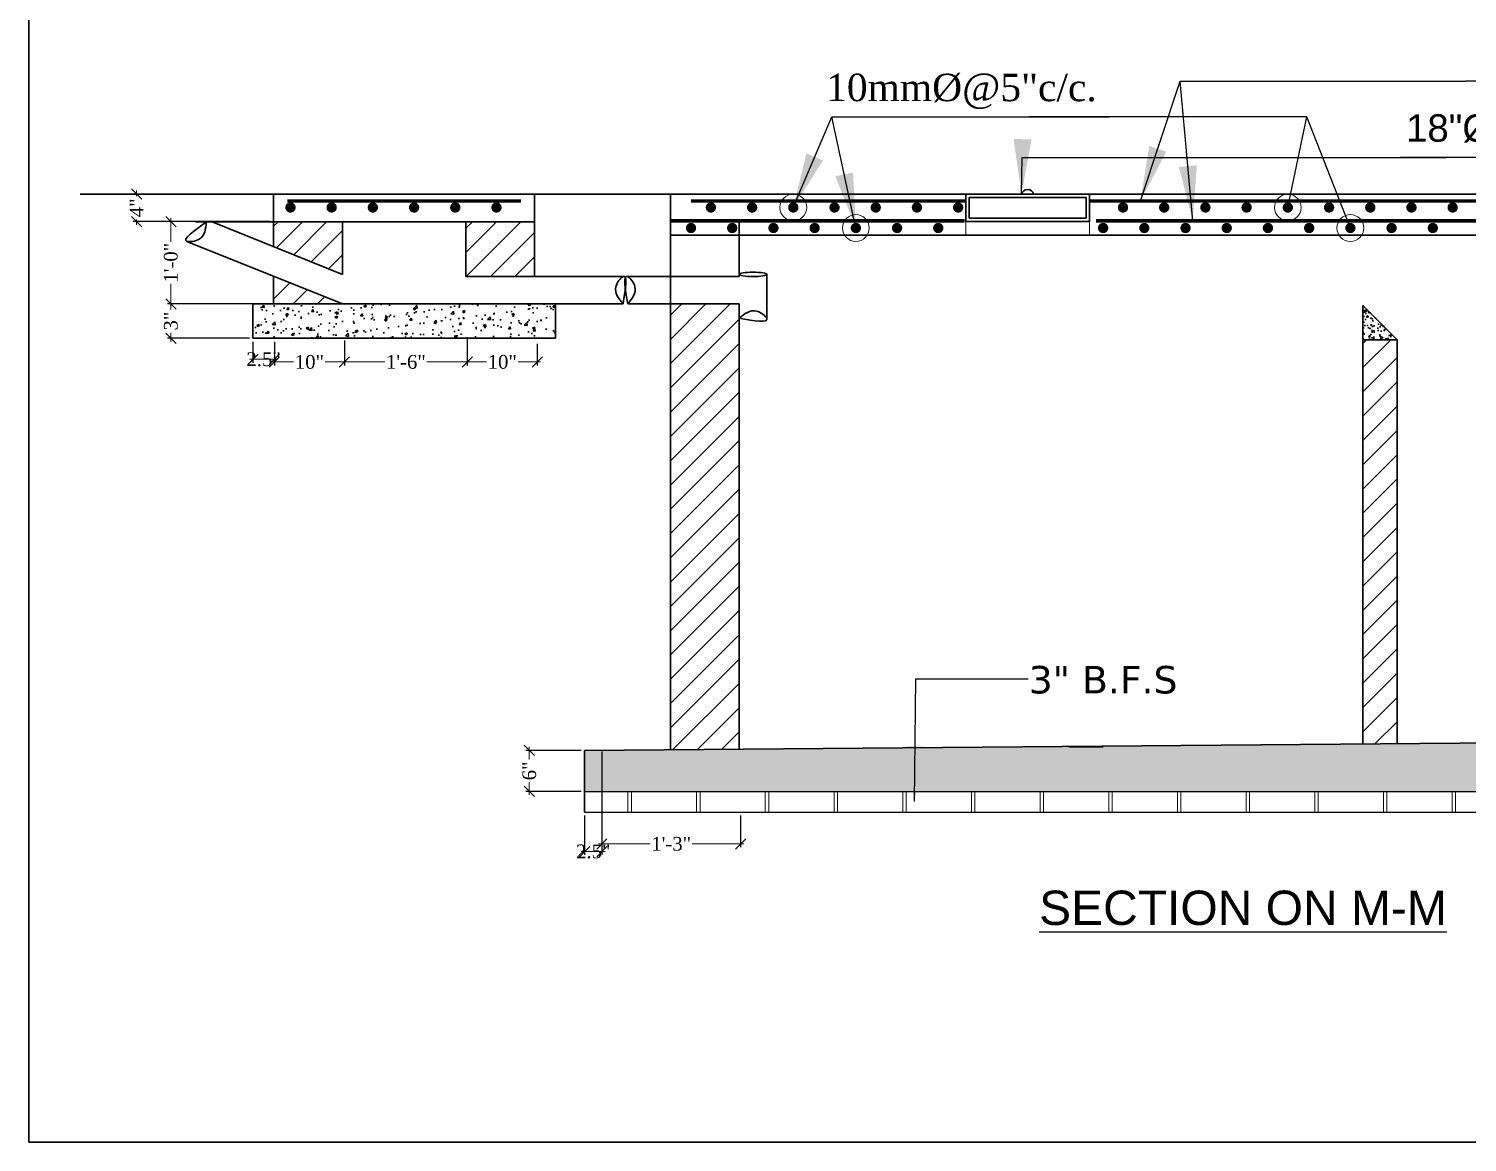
# Model space of a CAD drawing. Header units: inches. Extents: x -163735 to 106394, y -4543 to 35159.
# Drawn here: x -37507 to -37088.1, y 14769 to 15093.4 of the extents above; entities that cross this region are included whole.
import ezdxf

# ---------------------------------------------------------------- set-up
doc = ezdxf.new("R2010")
doc.units = ezdxf.units.IN
doc.header["$MEASUREMENT"] = 0
for name, color, linetype, lineweight in [('Arrosize', 4, 'Continuous', 0), ('brick', 133, 'Continuous', 9), ('COLORCOLUMN', 7, 'Continuous', 9), ('column', 50, 'Continuous', 30), ('DIMENSION', 7, 'Continuous', 0), ('Dimenson', 16, 'Continuous', 9), ('Reinforcement', 240, 'Continuous', 9), ('Text', 34, 'Continuous', 25), ('wall', 7, 'Continuous', 15)]:
    doc.layers.add(name, color=color, linetype=linetype, lineweight=lineweight)
doc.layers.add('LINE', color=130, linetype='Continuous')
doc.styles.get("Standard").update_dxf_attribs({"font": 'times.ttf'})
doc.dimstyles.new('column', dxfattribs={"dimtxt": 2, "dimasz": 3, "dimexe": 1, "dimexo": 1, "dimgap": 1, "dimtad": 0, "dimdec": 1, "dimzin": 0, "dimdsep": 46, "dimlunit": 4, "dimtxsty": 'Standard', "dimblk": 'OBLIQUE', "dimcen": 3, "dimdle": 1, "dimclrd": 155, "dimclre": 155, "dimclrt": 155, "dimadec": 0, "dimazin": 0, "dimtfac": 1, "dimtdec": 1, "dimtofl": 0, "dimtmove": 0, "dimatfit": 3, "dimldrblk": 'CLOSEDBLANK', "dimfxl": 1, "dimtolj": 1, "dimtzin": 0, "dimlwd": 5, "dimarcsym": 0})
doc.dimstyles.get("Standard").update_dxf_attribs({"dimscale": 4, "dimtxt": 0.4925, "dimasz": 0.18, "dimexe": 0.18, "dimexo": 0.0625, "dimgap": 0.09, "dimtad": 0, "dimdec": 4, "dimzin": 0, "dimdsep": 46, "dimlunit": 4, "dimtxsty": 'Standard', "dimcen": 0.09, "dimclrt": 1, "dimadec": 0, "dimazin": 0, "dimtfac": 1, "dimtdec": 4, "dimtofl": 0, "dimtmove": 0, "dimatfit": 3, "dimfxl": 1, "dimtolj": 1, "dimtzin": 0, "dimarcsym": 0})

# ---------------------------------------------------------------- blocks, each defined once
blk = doc.blocks.new('_Oblique')
at = {"color": 0, "linetype": 'ByBlock', "lineweight": -2}
blk.add_line((-0.5, -0.5), (0.5, 0.5), dxfattribs=at)
blk = doc.blocks.new('*D332')
at = {"layer": 'Defpoints', "color": 0, "lineweight": 30}
for p in [(-37435.69, 15013.21), (-37465.62, 15003.21), (-37441.75, 15003.21)]:
    blk.add_point(p, dxfattribs=at)
at = {"layer": 'Reinforcement', "color": 155, "lineweight": -2}
for p, q in [((-37436.69, 15013.21), (-37466.62, 15013.21)), ((-37442.75, 15003.21), (-37466.62, 15003.21))]:
    blk.add_line(p, q, dxfattribs=at)
at = {"layer": 'Reinforcement', "color": 155, "lineweight": 5}
for p, q in [((-37465.62, 15014.21), (-37465.62, 15011.57)), ((-37465.62, 15002.21), (-37465.62, 15004.84))]:
    blk.add_line(p, q, dxfattribs=at)
at = {"layer": 'Reinforcement', "color": 155, "lineweight": 5, "xscale": 3, "yscale": 3, "zscale": 3}
for p, rotation in [((-37465.62, 15013.21), 90), ((-37465.62, 15003.21), 270)]:
    blk.add_blockref('_Oblique', p, dxfattribs=dict(at, rotation=rotation))
at = {"layer": 'Reinforcement', "color": 155, "insert": (-37465.62, 15008.21), "char_height": 4, "attachment_point": 5, "rotation": 90}
blk.add_mtext('\\A1;3"', dxfattribs=at)
blk = doc.blocks.new('_ClosedBlank')
at = {"color": 0, "linetype": 'ByBlock', "lineweight": -2}
for p, q in [((-1, 0.17), (0, 0)), ((-1, 0.17), (-1, -0.17)), ((0, 0), (-1, -0.17))]:
    blk.add_line(p, q, dxfattribs=at)
blk = doc.blocks.new('*D333')
at = {"layer": 'Defpoints', "color": 0, "lineweight": 30}
for p in [(-37441.75, 15003.21), (-37435.48, 15003.21), (-37435.48, 14997.08)]:
    blk.add_point(p, dxfattribs=at)
at = {"layer": 'Reinforcement', "color": 155, "lineweight": -2}
for p, q in [((-37441.75, 15002.21), (-37441.75, 14996.08)), ((-37435.48, 15002.21), (-37435.48, 14996.08))]:
    blk.add_line(p, q, dxfattribs=at)
at = {"layer": 'Reinforcement', "color": 155, "lineweight": 5}
blk.add_line((-37442.75, 14997.08), (-37434.48, 14997.08), dxfattribs=at)
at = {"layer": 'Reinforcement', "color": 155, "lineweight": 5, "xscale": 3, "yscale": 3, "zscale": 3, "rotation": 180}
blk.add_blockref('_Oblique', (-37441.75, 14997.08), dxfattribs=at)
at = {"layer": 'Reinforcement', "color": 155, "lineweight": 5, "xscale": 3, "yscale": 3, "zscale": 3}
blk.add_blockref('_Oblique', (-37435.48, 14997.08), dxfattribs=at)
at = {"layer": 'Reinforcement', "color": 155, "insert": (-37438.62, 14997.08), "char_height": 4, "attachment_point": 5}
blk.add_mtext('\\A1;2.5"', dxfattribs=at)
blk = doc.blocks.new('*D334')
at = {"layer": 'Defpoints', "color": 0, "lineweight": 30}
for p in [(-37435.69, 15037.21), (-37465.62, 15013.21), (-37435.69, 15013.21)]:
    blk.add_point(p, dxfattribs=at)
at = {"layer": 'Reinforcement', "color": 155, "lineweight": 5}
for p, q in [((-37465.62, 15038.21), (-37465.62, 15031.34)), ((-37465.62, 15012.21), (-37465.62, 15019.07))]:
    blk.add_line(p, q, dxfattribs=at)
at = {"layer": 'Reinforcement', "color": 155, "lineweight": -2}
for p, q in [((-37436.69, 15037.21), (-37466.62, 15037.21)), ((-37436.69, 15013.21), (-37466.62, 15013.21))]:
    blk.add_line(p, q, dxfattribs=at)
at = {"layer": 'Reinforcement', "color": 155, "lineweight": 5, "xscale": 3, "yscale": 3, "zscale": 3}
for p, rotation in [((-37465.62, 15037.21), 90), ((-37465.62, 15013.21), 270)]:
    blk.add_blockref('_Oblique', p, dxfattribs=dict(at, rotation=rotation))
at = {"layer": 'Reinforcement', "color": 155, "insert": (-37465.62, 15025.21), "char_height": 4, "attachment_point": 5, "rotation": 90}
blk.add_mtext('\\A1;1\'-0"', dxfattribs=at)
blk = doc.blocks.new('*D339')
at = {"layer": 'Defpoints', "color": 0, "lineweight": 30}
for p in [(-37435.69, 15045.21), (-37475.62, 15037.21), (-37435.69, 15037.21)]:
    blk.add_point(p, dxfattribs=at)
at = {"layer": 'Reinforcement', "color": 155, "lineweight": 5}
for p, q in [((-37475.62, 15046.21), (-37475.62, 15044.65)), ((-37475.62, 15036.21), (-37475.62, 15037.77))]:
    blk.add_line(p, q, dxfattribs=at)
at = {"layer": 'Reinforcement', "color": 155, "lineweight": -2}
for p, q in [((-37436.69, 15045.21), (-37476.62, 15045.21)), ((-37436.69, 15037.21), (-37476.62, 15037.21))]:
    blk.add_line(p, q, dxfattribs=at)
at = {"layer": 'Reinforcement', "color": 155, "lineweight": 5, "xscale": 3, "yscale": 3, "zscale": 3}
for p, rotation in [((-37475.62, 15045.21), 90), ((-37475.62, 15037.21), 270)]:
    blk.add_blockref('_Oblique', p, dxfattribs=dict(at, rotation=rotation))
at = {"layer": 'Reinforcement', "color": 155, "insert": (-37475.62, 15041.21), "char_height": 4, "attachment_point": 5, "rotation": 90}
blk.add_mtext('\\A1;4"', dxfattribs=at)
blk = doc.blocks.new('*D343')
at = {"layer": 'Defpoints', "color": 0, "lineweight": 30}
for p in [(-37340.13, 14883.89), (-37299.74, 14865.21), (-37299.74, 14855.94)]:
    blk.add_point(p, dxfattribs=at)
at = {"layer": 'DIMENSION', "color": 155, "lineweight": -2}
for p, q in [((-37340.13, 14882.89), (-37340.13, 14854.94)), ((-37299.74, 14864.21), (-37299.74, 14854.94))]:
    blk.add_line(p, q, dxfattribs=at)
at = {"layer": 'DIMENSION', "color": 155, "lineweight": 5}
for p, q in [((-37341.13, 14855.94), (-37326.06, 14855.94)), ((-37298.74, 14855.94), (-37313.8, 14855.94))]:
    blk.add_line(p, q, dxfattribs=at)
at = {"layer": 'DIMENSION', "color": 155, "lineweight": 5, "xscale": 3, "yscale": 3, "zscale": 3, "rotation": 180}
blk.add_blockref('_Oblique', (-37340.13, 14855.94), dxfattribs=at)
at = {"layer": 'DIMENSION', "color": 155, "lineweight": 5, "xscale": 3, "yscale": 3, "zscale": 3}
blk.add_blockref('_Oblique', (-37299.74, 14855.94), dxfattribs=at)
at = {"layer": 'DIMENSION', "color": 155, "insert": (-37319.93, 14855.94), "char_height": 4, "attachment_point": 5}
blk.add_mtext('\\A1;1\'-3"', dxfattribs=at)
blk = doc.blocks.new('*D344')
at = {"layer": 'Defpoints', "color": 0, "lineweight": 30}
for p in [(-37340.13, 14883.89), (-37345.13, 14865.21), (-37340.13, 14853.71)]:
    blk.add_point(p, dxfattribs=at)
at = {"layer": 'Reinforcement', "color": 155, "lineweight": -2}
for p, q in [((-37340.13, 14882.89), (-37340.13, 14852.71)), ((-37345.13, 14864.21), (-37345.13, 14852.71))]:
    blk.add_line(p, q, dxfattribs=at)
at = {"layer": 'Reinforcement', "color": 155, "lineweight": 5}
blk.add_line((-37346.13, 14853.71), (-37339.13, 14853.71), dxfattribs=at)
at = {"layer": 'Reinforcement', "color": 155, "lineweight": 5, "xscale": 3, "yscale": 3, "zscale": 3, "rotation": 180}
blk.add_blockref('_Oblique', (-37345.13, 14853.71), dxfattribs=at)
at = {"layer": 'Reinforcement', "color": 155, "lineweight": 5, "xscale": 3, "yscale": 3, "zscale": 3}
blk.add_blockref('_Oblique', (-37340.13, 14853.71), dxfattribs=at)
at = {"layer": 'Reinforcement', "color": 155, "insert": (-37342.63, 14853.71), "char_height": 4, "attachment_point": 5}
blk.add_mtext('\\A1;2.5"', dxfattribs=at)
blk = doc.blocks.new('*D349')
at = {"layer": 'Defpoints', "color": 0, "lineweight": 30}
for p in [(-37345.13, 14883.16), (-37361.25, 14871.21), (-37345.13, 14871.21)]:
    blk.add_point(p, dxfattribs=at)
at = {"layer": 'Reinforcement', "color": 155, "lineweight": -2}
for p, q in [((-37346.13, 14883.16), (-37362.25, 14883.16)), ((-37346.13, 14871.21), (-37362.25, 14871.21))]:
    blk.add_line(p, q, dxfattribs=at)
at = {"layer": 'Reinforcement', "color": 155, "lineweight": 5}
for p, q in [((-37361.25, 14884.16), (-37361.25, 14880.54)), ((-37361.25, 14870.21), (-37361.25, 14873.83))]:
    blk.add_line(p, q, dxfattribs=at)
at = {"layer": 'Reinforcement', "color": 155, "lineweight": 5, "xscale": 3, "yscale": 3, "zscale": 3}
for p, rotation in [((-37361.25, 14883.16), 90), ((-37361.25, 14871.21), 270)]:
    blk.add_blockref('_Oblique', p, dxfattribs=dict(at, rotation=rotation))
at = {"layer": 'Reinforcement', "color": 155, "insert": (-37361.25, 14877.19), "char_height": 4, "attachment_point": 5, "rotation": 90}
blk.add_mtext('\\A1;6"', dxfattribs=at)
blk = doc.blocks.new('*D350')
at = {"layer": 'Defpoints', "color": 0, "lineweight": 30}
for p in [(-37379.3, 15004.52), (-37358.95, 15002.57), (-37358.95, 14996.31)]:
    blk.add_point(p, dxfattribs=at)
at = {"layer": 'Reinforcement', "color": 155, "lineweight": -2}
for p, q in [((-37379.3, 15003.52), (-37379.3, 14995.31)), ((-37358.95, 15001.57), (-37358.95, 14995.31))]:
    blk.add_line(p, q, dxfattribs=at)
at = {"layer": 'Reinforcement', "color": 155, "lineweight": 5}
for p, q in [((-37380.3, 14996.31), (-37373.74, 14996.31)), ((-37357.95, 14996.31), (-37364.51, 14996.31))]:
    blk.add_line(p, q, dxfattribs=at)
at = {"layer": 'Reinforcement', "color": 155, "lineweight": 5, "xscale": 3, "yscale": 3, "zscale": 3, "rotation": 180}
blk.add_blockref('_Oblique', (-37379.3, 14996.31), dxfattribs=at)
at = {"layer": 'Reinforcement', "color": 155, "lineweight": 5, "xscale": 3, "yscale": 3, "zscale": 3}
blk.add_blockref('_Oblique', (-37358.95, 14996.31), dxfattribs=at)
at = {"layer": 'Reinforcement', "color": 155, "insert": (-37369.12, 14996.31), "char_height": 4, "attachment_point": 5}
blk.add_mtext('\\A1;10"', dxfattribs=at)
blk = doc.blocks.new('*D351')
at = {"layer": 'Defpoints', "color": 0, "lineweight": 30}
for p in [(-37435.48, 15003.21), (-37415.07, 15003.6), (-37415.07, 14996.31)]:
    blk.add_point(p, dxfattribs=at)
at = {"layer": 'Reinforcement', "color": 155, "lineweight": -2}
for p, q in [((-37435.48, 15002.21), (-37435.48, 14995.31)), ((-37415.07, 15002.6), (-37415.07, 14995.31))]:
    blk.add_line(p, q, dxfattribs=at)
at = {"layer": 'Reinforcement', "color": 155, "lineweight": 5}
for p, q in [((-37436.48, 14996.31), (-37429.89, 14996.31)), ((-37414.07, 14996.31), (-37420.66, 14996.31))]:
    blk.add_line(p, q, dxfattribs=at)
at = {"layer": 'Reinforcement', "color": 155, "lineweight": 5, "xscale": 3, "yscale": 3, "zscale": 3, "rotation": 180}
blk.add_blockref('_Oblique', (-37435.48, 14996.31), dxfattribs=at)
at = {"layer": 'Reinforcement', "color": 155, "lineweight": 5, "xscale": 3, "yscale": 3, "zscale": 3}
blk.add_blockref('_Oblique', (-37415.07, 14996.31), dxfattribs=at)
at = {"layer": 'Reinforcement', "color": 155, "insert": (-37425.28, 14996.31), "char_height": 4, "attachment_point": 5}
blk.add_mtext('\\A1;10"', dxfattribs=at)
blk = doc.blocks.new('*D352')
at = {"layer": 'Defpoints', "color": 0, "lineweight": 30}
for p in [(-37379.3, 15004.52), (-37415.07, 15003.6), (-37379.3, 14996.31)]:
    blk.add_point(p, dxfattribs=at)
at = {"layer": 'wall', "color": 155, "lineweight": -2}
for p, q in [((-37415.07, 15002.6), (-37415.07, 14995.31)), ((-37379.3, 15003.52), (-37379.3, 14995.31))]:
    blk.add_line(p, q, dxfattribs=at)
at = {"layer": 'wall', "color": 155, "lineweight": 5}
for p, q in [((-37416.07, 14996.31), (-37403.32, 14996.31)), ((-37378.3, 14996.31), (-37391.05, 14996.31))]:
    blk.add_line(p, q, dxfattribs=at)
at = {"layer": 'wall', "color": 155, "lineweight": 5, "xscale": 3, "yscale": 3, "zscale": 3, "rotation": 180}
blk.add_blockref('_Oblique', (-37415.07, 14996.31), dxfattribs=at)
at = {"layer": 'wall', "color": 155, "lineweight": 5, "xscale": 3, "yscale": 3, "zscale": 3}
blk.add_blockref('_Oblique', (-37379.3, 14996.31), dxfattribs=at)
at = {"layer": 'wall', "color": 155, "insert": (-37397.19, 14996.31), "char_height": 4, "attachment_point": 5}
blk.add_mtext('\\A1;1\'-6"', dxfattribs=at)

msp = doc.modelspace()

# ---------------------------------------------------------------- hatches: boundary and pattern name
at = {"layer": 'column'}
h = msp.add_hatch(dxfattribs=at)
h.set_pattern_fill('AR-CONC', style=0)
h.set_pattern_definition([(50, (-52421.871, 16892.9235), (7.1726018, -0.6275213), [0.75, -8.25]), (355, (-52421.871, 16892.9235), (-1.3875133, 7.5219213), [0.6, -6.6]), (100.4514, (-52421.273, 16892.871), (5.7850938, 6.8943954), [0.637402, -7.011421]), (46.1842, (-52421.871, 16894.9235), (10.6724105, -1.65519), [1.125, -12.375]), (96.6356, (-52420.982, 16894.786), (9.346627, 9.741179), [0.956103, -10.51713]), (351.1842, (-52421.871, 16894.924), (9.3466195, 9.741186), [0.9, -9.9]), (21, (-52420.871, 16894.4235), (5.9690705, -4.026189), [0.75, -8.25]), (326, (-52420.871, 16894.4235), (2.4331533, 7.2515005), [0.6, -6.6]), (71.4514, (-52420.3735, 16894.088), (8.4022263, 3.225305), [0.637402, -7.011421]), (37.5, (-52421.871, 16892.9235), (0.12159855, 3.32893854), [0, -6.52, 0, -6.7, 0, -6.625]), (7.5, (-52421.871, 16892.9235), (2.6306954, 3.9441171), [0, -3.82, 0, -6.37, 0, -2.525]), (327.5, (-52424.101, 16892.9235), (5.33822436, -0.2255487), [0, -2.5, 0, -7.8, 0, -10.35]), (317.5, (-52425.101, 16892.9235), (5.8318617, 1.0010498), [0, -3.25, 0, -5.18, 0, -7.35])])
h.paths.add_polyline_path([(-37353.62, 15003.21), (-37353.62, 15013.21), (-37441.75, 15013.21), (-37441.75, 15003.21)])
h = msp.add_hatch(dxfattribs=at)
h.set_pattern_fill('AR-CONC', scale=0.5, style=0)
h.set_pattern_definition([(50, (-52538.2342, 16896.4666), (3.5863009, -0.3137607), [0.375, -4.125]), (355, (-52538.234, 16896.4666), (-0.6937567, 3.7609607), [0.3, -3.3]), (100.4514, (-52537.9353, 16896.4405), (2.8925469, 3.4471977), [0.31870095, -3.5057106]), (46.1842, (-52538.234, 16897.4666), (5.3362052, -0.8275951), [0.5625, -6.1875]), (96.6356, (-52537.7895, 16897.3977), (4.6733135, 4.8705894), [0.4780514, -5.258565]), (351.1842, (-52538.234, 16897.4666), (4.6733097, 4.870593), [0.45, -4.95]), (21, (-52537.7342, 16897.2166), (2.98453526, -2.01309445), [0.375, -4.125]), (326, (-52537.734, 16897.2166), (1.2165767, 3.6257502), [0.3, -3.3]), (71.4514, (-52537.4855, 16897.049), (4.20111314, 1.6126525), [0.31870095, -3.5057106]), (37.5, (-52538.2342, 16896.4666), (0.06079928, 1.66446927), [0, -3.26, 0, -3.35, 0, -3.3125]), (7.5, (-52538.2342, 16896.4666), (1.31534769, 1.97205856), [0, -1.91, 0, -3.185, 0, -1.2625]), (327.5, (-52539.3492, 16896.4666), (2.66911218, -0.11277436), [0, -1.25, 0, -3.9, 0, -5.175]), (317.5, (-52539.8492, 16896.4666), (2.91593085, 0.5005249), [0, -1.625, 0, -2.59, 0, -3.675])])
h.paths.add_polyline_path([(-37118.49, 15012.75), (-37118.49, 15002.75), (-37108.49, 15002.75)])
h = msp.add_hatch(dxfattribs=at)
h.set_pattern_fill('AR-CONC', style=0)
h.set_pattern_definition([(50, (-52421.871, 16892.9235), (7.1726018, -0.6275213), [0.75, -8.25]), (355, (-52421.871, 16892.9235), (-1.3875133, 7.5219213), [0.6, -6.6]), (100.4514, (-52421.273, 16892.871), (5.7850938, 6.8943954), [0.637402, -7.011421]), (46.1842, (-52421.871, 16894.9235), (10.6724105, -1.65519), [1.125, -12.375]), (96.6356, (-52420.982, 16894.786), (9.346627, 9.741179), [0.956103, -10.51713]), (351.1842, (-52421.871, 16894.924), (9.3466195, 9.741186), [0.9, -9.9]), (21, (-52420.871, 16894.4235), (5.9690705, -4.026189), [0.75, -8.25]), (326, (-52420.871, 16894.4235), (2.4331533, 7.2515005), [0.6, -6.6]), (71.4514, (-52420.3735, 16894.088), (8.4022263, 3.225305), [0.637402, -7.011421]), (37.5, (-52421.871, 16892.9235), (0.12159855, 3.32893854), [0, -6.52, 0, -6.7, 0, -6.625]), (7.5, (-52421.871, 16892.9235), (2.6306954, 3.9441171), [0, -3.82, 0, -6.37, 0, -2.525]), (327.5, (-52424.101, 16892.9235), (5.33822436, -0.2255487), [0, -2.5, 0, -7.8, 0, -10.35]), (317.5, (-52425.101, 16892.9235), (5.8318617, 1.0010498), [0, -3.25, 0, -5.18, 0, -7.35])])
h.paths.add_polyline_path([(-37345.13, 14883.16), (-37345.13, 14871.21), (-36851.13, 14871.21), (-36851.13, 14887.25)])

# ---------------------------------------------------------------- linework, layer by layer
at = {"layer": 'brick', "color": 7}
for p, q in [((-37332.52, 14871.21), (-37332.52, 14865.21)), ((-37331.52, 14871.21), (-37331.52, 14865.21)), ((-37312.52, 14871.21), (-37312.52, 14865.21)), ((-37311.52, 14871.21), (-37311.52, 14865.21)), ((-37292.52, 14871.21), (-37292.52, 14865.21)), ((-37291.52, 14871.21), (-37291.52, 14865.21)), ((-37272.52, 14871.21), (-37272.52, 14865.21)), ((-37271.52, 14871.21), (-37271.52, 14865.21)), ((-37252.52, 14871.21), (-37252.52, 14865.21)), ((-37251.52, 14871.21), (-37251.52, 14865.21)), ((-37232.52, 14871.21), (-37232.52, 14865.21)), ((-37231.52, 14871.21), (-37231.52, 14865.21)), ((-37212.52, 14871.21), (-37212.52, 14865.21)), ((-37211.52, 14871.21), (-37211.52, 14865.21)), ((-37192.52, 14871.21), (-37192.52, 14865.21)), ((-37191.52, 14871.21), (-37191.52, 14865.21)), ((-37172.52, 14871.21), (-37172.52, 14865.21)), ((-37171.52, 14871.21), (-37171.52, 14865.21)), ((-37152.52, 14871.21), (-37152.52, 14865.21)), ((-37151.52, 14871.21), (-37151.52, 14865.21)), ((-37132.52, 14871.21), (-37132.52, 14865.21)), ((-37131.52, 14871.21), (-37131.52, 14865.21)), ((-37112.52, 14871.21), (-37112.52, 14865.21)), ((-37111.52, 14871.21), (-37111.52, 14865.21)), ((-37092.52, 14871.21), (-37092.52, 14865.21)), ((-37091.52, 14871.21), (-37091.52, 14865.21))]:
    msp.add_line(p, q, dxfattribs=at)
at = {"layer": 'COLORCOLUMN', "color": 7}
for p, q in [((-37234.13, 15037.21), (-37234.13, 15033.21)), ((-37198.13, 15037.21), (-37198.13, 15033.21))]:
    msp.add_line(p, q, dxfattribs=at)
at = {"layer": 'COLORCOLUMN', "color": 7, "const_width": 1.5}
for points in [[(-37431.55, 15041.31, 1), (-37430.05, 15041.31, 1)], [(-37419.55, 15041.31, 1), (-37418.05, 15041.31, 1)], [(-37407.55, 15041.31, 1), (-37406.05, 15041.31, 1)], [(-37395.55, 15041.31, 1), (-37394.05, 15041.31, 1)], [(-37383.55, 15041.31, 1), (-37382.05, 15041.31, 1)], [(-37371.55, 15041.31, 1), (-37370.05, 15041.31, 1)], [(-37309.12, 15041.31, 1), (-37307.62, 15041.31, 1)], [(-37297.12, 15041.31, 1), (-37295.62, 15041.31, 1)], [(-37285.12, 15041.31, 1), (-37283.62, 15041.31, 1)], [(-37273.12, 15041.31, 1), (-37271.62, 15041.31, 1)], [(-37261.12, 15041.31, 1), (-37259.62, 15041.31, 1)], [(-37249.12, 15041.31, 1), (-37247.62, 15041.31, 1)], [(-37237.12, 15041.31, 1), (-37235.62, 15041.31, 1)], [(-37189.12, 15041.31, 1), (-37187.62, 15041.31, 1)], [(-37177.12, 15041.31, 1), (-37175.62, 15041.31, 1)], [(-37165.12, 15041.31, 1), (-37163.62, 15041.31, 1)], [(-37153.12, 15041.31, 1), (-37151.62, 15041.31, 1)], [(-37141.12, 15041.31, 1), (-37139.62, 15041.31, 1)], [(-37129.12, 15041.31, 1), (-37127.62, 15041.31, 1)], [(-37117.12, 15041.31, 1), (-37115.62, 15041.31, 1)], [(-37105.12, 15041.31, 1), (-37103.62, 15041.31, 1)], [(-37093.12, 15041.31, 1), (-37091.62, 15041.31, 1)], [(-37314.91, 15035.33, -1), (-37313.41, 15035.33, -1)], [(-37302.91, 15035.33, -1), (-37301.41, 15035.33, -1)], [(-37290.91, 15035.33, -1), (-37289.41, 15035.33, -1)], [(-37278.91, 15035.33, -1), (-37277.41, 15035.33, -1)], [(-37266.91, 15035.33, -1), (-37265.41, 15035.33, -1)], [(-37254.91, 15035.33, -1), (-37253.41, 15035.33, -1)], [(-37242.91, 15035.33, -1), (-37241.41, 15035.33, -1)], [(-37194.91, 15035.33, -1), (-37193.41, 15035.33, -1)], [(-37182.91, 15035.33, -1), (-37181.41, 15035.33, -1)], [(-37170.91, 15035.33, -1), (-37169.41, 15035.33, -1)], [(-37158.91, 15035.33, -1), (-37157.41, 15035.33, -1)], [(-37146.91, 15035.33, -1), (-37145.41, 15035.33, -1)], [(-37134.91, 15035.33, -1), (-37133.41, 15035.33, -1)], [(-37122.91, 15035.33, -1), (-37121.41, 15035.33, -1)], [(-37110.91, 15035.33, -1), (-37109.41, 15035.33, -1)], [(-37098.91, 15035.33, -1), (-37097.41, 15035.33, -1)]]:
    msp.add_lwpolyline(points, format="xyb", close=True, dxfattribs=at)
at = {"layer": 'COLORCOLUMN', "color": 7}
for centre in [(-37284.37, 15041.31), (-37140.37, 15041.31), (-37266.16, 15035.33), (-37122.16, 15035.33)]:
    msp.add_circle(centre, 3.9, dxfattribs=at)
at = {"layer": 'column', "color": 7}
for p, q in [((-37320.13, 15045.21), (-37492.01, 15045.21)), ((-37435.69, 15045.21), (-37359.69, 15045.21)), ((-37435.69, 15037.21), (-37435.69, 15045.21)), ((-37359.69, 15037.21), (-37359.69, 15045.21)), ((-37320.13, 15045.21), (-36876.13, 15045.21)), ((-37320.13, 15021.21), (-37320.13, 15045.21)), ((-37458.45, 15037.11), (-37359.69, 15037.11)), ((-37453.59, 15037.11), (-37415.69, 15021.83)), ((-37435.69, 15029.89), (-37435.69, 15037.21)), ((-37435.69, 15035.82), (-37434.4, 15037.11)), ((-37434.87, 15029.57), (-37427.33, 15037.11)), ((-37429.83, 15027.53), (-37420.26, 15037.11)), ((-37424.8, 15025.5), (-37415.69, 15034.61)), ((-37415.69, 15021.83), (-37415.69, 15037.21)), ((-37379.69, 15021.21), (-37379.69, 15037.21)), ((-37379.69, 15035.26), (-37377.83, 15037.11)), ((-37379.69, 15028.18), (-37370.76, 15037.11)), ((-37379.59, 15021.21), (-37363.69, 15037.11)), ((-37372.52, 15021.21), (-37359.69, 15034.04)), ((-37359.69, 15021.21), (-37359.69, 15037.21)), ((-37320.13, 15033.21), (-36876.13, 15033.21)), ((-37320.13, 14883.37), (-37320.13, 15033.21)), ((-37300.13, 15021.21), (-37300.13, 15037.21)), ((-37460.95, 15031.45), (-37415.69, 15013.21)), ((-37359.69, 15021.21), (-37359.69, 15032.45)), ((-37419.76, 15023.47), (-37415.69, 15027.54)), ((-37365.45, 15021.21), (-37359.69, 15026.97)), ((-37435.69, 15013.21), (-37435.69, 15021.27)), ((-37333.95, 15021.21), (-37379.69, 15021.21)), ((-37332.59, 15021.21), (-37300.13, 15021.21)), ((-37297.34, 15021.21), (-37294.84, 15021.21)), ((-37292.05, 15021.82), (-37292.05, 15008.7)), ((-37435.69, 15014.61), (-37430.94, 15019.36)), ((-37430.02, 15013.21), (-37425.9, 15017.32)), ((-37441.75, 15013.21), (-37441.75, 15003.21)), ((-37333.95, 15013.21), (-37441.75, 15013.21)), ((-37422.95, 15013.21), (-37420.86, 15015.29)), ((-37415.88, 15013.21), (-37415.82, 15013.26)), ((-37353.62, 15013.21), (-37353.62, 15003.21)), ((-37332.59, 15013.21), (-37300.13, 15013.21)), ((-37320.13, 15013.21), (-37300.13, 15013.21)), ((-37320.13, 15013.21), (-37300.13, 15013.21)), ((-37320.13, 14995.82), (-37302.74, 15013.21)), ((-37320.13, 15009.96), (-37316.88, 15013.21)), ((-37320.13, 15002.89), (-37309.81, 15013.21)), ((-37300.13, 15009.04), (-37300.13, 15013.21)), ((-37118.49, 15012.75), (-37108.49, 15002.75)), ((-37118.49, 14885.04), (-37118.49, 15012.75)), ((-37320.13, 14988.75), (-37300.13, 15008.75)), ((-37300.13, 14883.54), (-37300.13, 15009.21)), ((-37353.62, 15003.21), (-37441.75, 15003.21)), ((-37320.13, 14981.68), (-37300.13, 15001.68)), ((-37108.49, 15002.75), (-37118.49, 15002.75)), ((-37118.49, 15001.73), (-37117.47, 15002.75)), ((-37118.49, 14994.66), (-37110.4, 15002.75)), ((-37108.49, 14885.12), (-37108.49, 15002.75)), ((-37118.49, 14987.59), (-37108.49, 14997.59)), ((-37320.13, 14974.6), (-37300.13, 14994.6)), ((-37320.13, 14988.75), (-37318.21, 14990.67)), ((-37320.13, 14967.53), (-37300.13, 14987.53)), ((-37118.49, 14980.52), (-37108.49, 14990.52)), ((-37320.13, 14981.68), (-37315.05, 14986.75)), ((-37118.49, 14973.45), (-37108.49, 14983.45)), ((-37320.13, 14960.46), (-37300.13, 14980.46)), ((-37118.49, 14966.37), (-37108.49, 14976.37)), ((-37320.13, 14953.39), (-37300.13, 14973.39)), ((-37320.13, 14946.32), (-37300.13, 14966.32)), ((-37118.49, 14959.3), (-37108.49, 14969.3)), ((-37118.49, 14952.23), (-37108.49, 14962.23)), ((-37320.13, 14939.25), (-37300.13, 14959.25)), ((-37118.55, 14945.16), (-37108.55, 14955.16)), ((-37320.13, 14932.18), (-37300.13, 14952.18)), ((-37118.55, 14938.09), (-37108.55, 14948.09)), ((-37320.13, 14925.11), (-37300.13, 14945.11)), ((-37118.49, 14931.02), (-37108.49, 14941.02)), ((-37320.13, 14918.04), (-37300.13, 14938.04)), ((-37320.13, 14932.18), (-37316.35, 14935.96)), ((-37118.49, 14923.95), (-37108.49, 14933.95)), ((-37320.13, 14910.97), (-37300.13, 14930.97)), ((-37118.49, 14916.88), (-37108.49, 14926.88)), ((-37320.13, 14903.89), (-37300.13, 14923.89)), ((-37320.13, 14896.82), (-37300.13, 14916.82)), ((-37118.49, 14909.81), (-37108.49, 14919.81)), ((-37118.49, 14902.73), (-37108.49, 14912.73)), ((-37320.13, 14889.75), (-37300.13, 14909.75)), ((-37118.49, 14895.66), (-37108.49, 14905.66)), ((-37319.43, 14883.38), (-37300.13, 14902.68)), ((-37320.13, 14896.82), (-37319.6, 14897.36)), ((-37320.13, 14889.75), (-37314.88, 14895)), ((-37312.3, 14883.44), (-37300.13, 14895.61)), ((-37118.49, 14888.59), (-37108.49, 14898.59)), ((-37115, 14885.07), (-37108.55, 14891.52)), ((-37345.13, 14883.16), (-36851.13, 14887.25)), ((-37305.17, 14883.49), (-37300.13, 14888.54)), ((-37345.13, 14865.21), (-37345.13, 14883.16)), ((-37194.13, 14884.21), (-37204.13, 14884.21))]:
    msp.add_line(p, q, dxfattribs=at)
at = {"layer": 'column', "color": 7, "const_width": 1}
for points in [[(-37363.69, 15043.21), (-37431.69, 15043.21)], [(-37314.13, 15043.21), (-37234.13, 15043.21)], [(-37198.13, 15043.21), (-37073.01, 15043.21)], [(-37319.92, 15037.43), (-37234.44, 15037.43)], [(-37196.26, 15037.43), (-37073.05, 15037.43)]]:
    msp.add_lwpolyline(points, dxfattribs=at)
at = {"layer": 'column', "color": 7}
for points in [[(-37234.13, 15045.21), (-37198.13, 15045.21), (-37198.13, 15037.21), (-37234.13, 15037.21)], [(-37233.13, 15044.21), (-37199.13, 15044.21), (-37199.13, 15038.21), (-37233.13, 15038.21)]]:
    msp.add_lwpolyline(points, close=True, dxfattribs=at)
msp.add_arc((-37216.13, 15044.71), 1.85, 15.669, 164.331, dxfattribs=at)
msp.add_ellipse((-37296.09, 15021.82), major_axis=(-4.04, 0), ratio=0.158846, dxfattribs=at)
for points in [[(-37455.29, 15037.11), (-37460.95, 15031.45), (-37457.34, 15032.09), (-37455.29, 15037.11)], [(-37333.95, 15013.21), (-37333.95, 15021.21), (-37336.05, 15018.2), (-37333.95, 15013.21)], [(-37332.59, 15013.21), (-37332.59, 15021.21), (-37330.49, 15018.2), (-37332.59, 15013.21)], [(-37300.13, 15009.04), (-37292.13, 15009.04), (-37295.13, 15011.14), (-37300.13, 15009.04)]]:
    msp.add_spline(points, degree=3, dxfattribs=at)
at = {"layer": 'Dimenson', "color": 7, "lineweight": 30, "ltscale": 20}
for p, q in [((-37507, 15434.43), (-37507, 14769.03)), ((-37507, 14769.03), (-36667.84, 14769.03))]:
    msp.add_line(p, q, dxfattribs=at)
at = {"layer": 'LINE', "color": 7}
for p, q in [((-37345.13, 14871.21), (-36851.13, 14871.21)), ((-37345.13, 14865.21), (-36851.13, 14865.21))]:
    msp.add_line(p, q, dxfattribs=at)

# ---------------------------------------------------------------- texts
at = {"layer": 'DIMENSION', "color": 7, "char_height": 8, "attachment_point": 1}
for s, insert in [('10mm%%C@5"c/c.', (-37274.82, 15080.28)), ('{\\fArial|b0|i0|c0|p34;18"%%cMan Hole Cover}', (-37105.95, 15068.46)), ('{\\fVerdana|b0|i0|c0|p34;3" B.F.S}', (-37215.81, 14907.76))]:
    msp.add_mtext(s, dxfattribs=dict(at, insert=insert))
at = {"layer": 'Text', "color": 7, "insert": (-37212.79, 14842.32), "char_height": 10, "width": 242, "attachment_point": 1}
msp.add_mtext('{\\fArial|b0|i0|c0|p34;\\LSECTION ON M-M}', dxfattribs=at)

# ---------------------------------------------------------------- dimensions: what is measured, and where the dimension line sits
at = {"layer": 'DIMENSION', "color": 7}
dim = msp.add_linear_dim(base=(-37299.74, 14855.94), p1=(-37340.13, 14883.89), p2=(-37299.74, 14865.21), text='1\'-3"', dimstyle='column', override={"dimtxt": 4, "dimtmove": 1}, dxfattribs=at)
dim.commit()
dim.dimension.update_dxf_attribs({"geometry": '*D343', "text_midpoint": (-37319.93, 14855.94)})
at = {"layer": 'Reinforcement', "color": 7}
dim = msp.add_linear_dim(base=(-37475.62, 15037.21), p1=(-37435.69, 15045.21), p2=(-37435.69, 15037.21), angle=90, text='4"', dimstyle='column', override={"dimtxt": 4, "dimtmove": 1}, dxfattribs=at)
dim.commit()
dim.dimension.update_dxf_attribs({"geometry": '*D339', "text_midpoint": (-37475.62, 15041.21), "dimtype": 160})
for base, p1, p2, text, picture, middle in [((-37465.62, 15013.21), (-37435.69, 15037.21), (-37435.69, 15013.21), '1\'-0"', '*D334', (-37465.62, 15025.21)), ((-37465.62, 15003.21), (-37435.69, 15013.21), (-37441.75, 15003.21), '3"', '*D332', (-37465.62, 15008.21)), ((-37361.25, 14871.21), (-37345.13, 14883.16), (-37345.13, 14871.21), '6"', '*D349', (-37361.25, 14877.19))]:
    dim = msp.add_linear_dim(base=base, p1=p1, p2=p2, angle=90, text=text, dimstyle='column', override={"dimtxt": 4, "dimtmove": 1}, dxfattribs=at)
    dim.commit()
    dim.dimension.update_dxf_attribs({"geometry": picture, "text_midpoint": middle})
dim = msp.add_linear_dim(base=(-37358.95, 14996.31), p1=(-37379.3, 15004.52), p2=(-37358.95, 15002.57), text='10"', dimstyle='column', override={"dimtxt": 4, "dimtmove": 1}, dxfattribs=at)
dim.commit()
dim.dimension.update_dxf_attribs({"geometry": '*D350', "text_midpoint": (-37369.12, 14996.31)})
for base, p1, p2, text, picture, middle in [((-37435.48, 14997.08), (-37441.75, 15003.21), (-37435.48, 15003.21), '2.5"', '*D333', (-37438.62, 14997.08)), ((-37415.07, 14996.31), (-37435.48, 15003.21), (-37415.07, 15003.6), '10"', '*D351', (-37425.28, 14996.31)), ((-37340.13, 14853.71), (-37345.13, 14865.21), (-37340.13, 14883.89), '2.5"', '*D344', (-37342.63, 14853.71))]:
    dim = msp.add_linear_dim(base=base, p1=p1, p2=p2, text=text, dimstyle='column', override={"dimtxt": 4, "dimtmove": 1}, dxfattribs=at)
    dim.commit()
    dim.dimension.update_dxf_attribs({"geometry": picture, "text_midpoint": middle, "dimtype": 160})
at = {"layer": 'wall'}
dim = msp.add_linear_dim(base=(-37379.3, 14996.31), p1=(-37415.07, 15003.6), p2=(-37379.3, 15004.52), text='1\'-6"', dimstyle='column', override={"dimtxt": 4, "dimtmove": 1}, dxfattribs=at)
dim.commit()
dim.dimension.update_dxf_attribs({"geometry": '*D352', "text_midpoint": (-37397.19, 14996.31)})

# ---------------------------------------------------------------- leaders
at = {"layer": 'Arrosize', "color": 7}
for points in [[(-37183.28, 15043.21), (-37171.68, 15078.12), (-37094.78, 15078.12)], [(-37168.06, 15037.43), (-37171.68, 15078.12), (-37088.6, 15078.12)], [(-36908.46, 15037.43), (-36904.84, 15078.12), (-37088.6, 15078.12)], [(-37284.37, 15041.31), (-37273.2, 15067.73), (-37197.33, 15067.73)], [(-37266.16, 15035.33), (-37273.2, 15067.73), (-37192.36, 15067.73)], [(-36939.13, 15046.56), (-36939.15, 15055.9), (-37107.52, 15055.9)], [(-37217.91, 15045.21), (-37217.72, 15055.9), (-37094.26, 15055.9)], [(-37249.05, 14868.31), (-37248.71, 14903.98), (-37215.94, 14903.98)]]:
    msp.add_leader(points, dimstyle='Standard', override={"dimasz": 4}, dxfattribs=at)
at = {"layer": 'column', "color": 7}
for points in [[(-37140.37, 15041.31), (-37134.87, 15067.73), (-37215.7, 15067.73)], [(-37122.16, 15035.33), (-37134.87, 15067.73), (-37210.73, 15067.73)]]:
    msp.add_leader(points, dimstyle='Standard', override={"dimgap": 1, "dimtad": 0}, dxfattribs=at)

doc.saveas('drawing.dxf')
